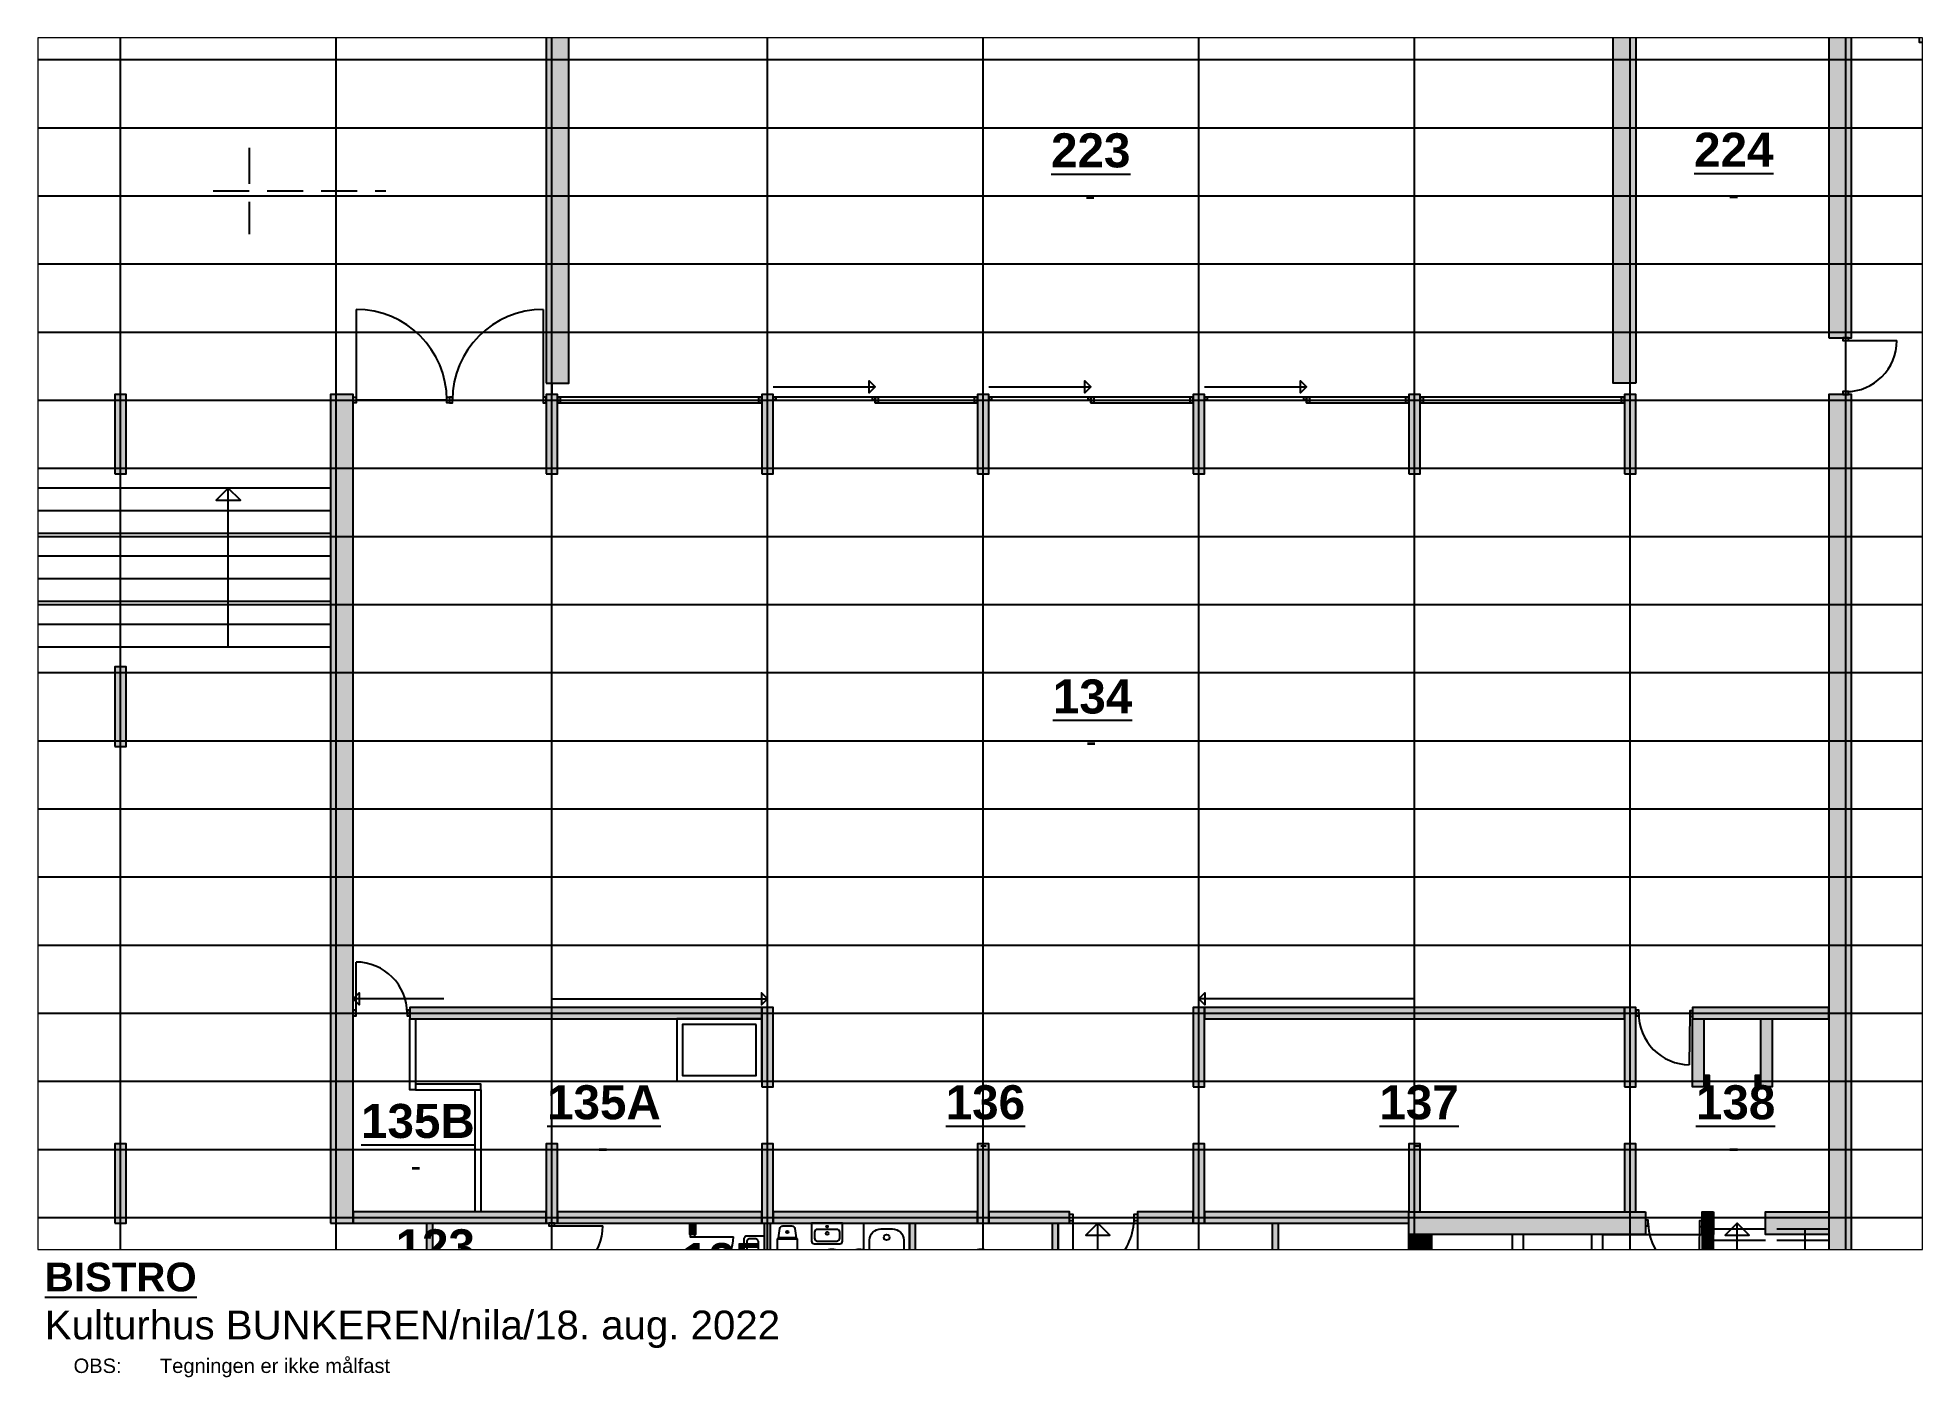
# Paper-space layout 'Tag (2)' of a CAD drawing. Header units: millimetres. Extents: x 3 to 265, y 6 to 192.
# The model-space entities are those that its viewports show. They can reach past a viewport. Long polylines and large blocks are cut down to what shows.
import ezdxf

# ---------------------------------------------------------------- set-up
doc = ezdxf.new("R2010")
doc.units = ezdxf.units.MM
doc.header["$LTSCALE"] = 20
doc.linetypes.add('HIDDEN', pattern=[0.375, 0.25, -0.125])
for name, color, linetype in [('-  Lette vægge - nye', 7, 'CONTINUOUS'), ('-  Stueplan eksist', 7, 'CONTINUOUS'), ('-  Trapper', 1, 'CONTINUOUS'), ('- Døre og vinduer', 12, 'CONTINUOUS'), ('- EL og VVS', 4, 'CONTINUOUS'), ('-Grid', 254, 'CONTINUOUS'), ('-Rum m2', 6, 'CONTINUOUS'), ('-Rumnumre', 6, 'CONTINUOUS'), ('-Skrav. eksist.', 253, 'CONTINUOUS'), ('Tekst på layouts', 250, 'CONTINUOUS'), ('Views', 5, 'HIDDEN')]:
    doc.layers.add(name, color=color, linetype=linetype)
doc.styles.add('100', font='arial.ttf', dxfattribs={"height": 150})

msp = doc.modelspace()

# ---------------------------------------------------------------- hatches: boundary and pattern name
at = {"layer": '-Skrav. eksist.'}
h = msp.add_hatch(color=256, dxfattribs=at)
h.dxf.hatch_style = 1
h.paths.add_polyline_path([(189600, 86900), (190000, 86900), (190000, 97900), (189600, 97900)], flags=17)
h = msp.add_hatch(color=256, dxfattribs=at)
h.dxf.hatch_style = 1
h.paths.add_polyline_path([(189600, 86900), (190000, 86900), (190000, 97900), (189600, 97900)], flags=17)
h = msp.add_hatch(color=256, dxfattribs=at)
h.dxf.hatch_style = 1
h.paths.add_polyline_path([(167000, 86100), (167400, 86100), (167400, 93500), (167000, 93500)], flags=17)
h = msp.add_hatch(color=256, dxfattribs=at)
h.dxf.hatch_style = 1
h.paths.add_polyline_path([(167000, 86100), (167400, 86100), (167400, 93500), (167000, 93500)], flags=17)
h = msp.add_hatch(color=256, dxfattribs=at)
h.dxf.hatch_style = 1
h.paths.add_polyline_path([(186200, 86100), (185800, 86100), (185800, 93500), (186200, 93500)], flags=17)
h = msp.add_hatch(color=256, dxfattribs=at)
h.dxf.hatch_style = 1
h.paths.add_polyline_path([(186200, 86100), (185800, 86100), (185800, 93500), (186200, 93500)], flags=17)
h = msp.add_hatch(color=256, dxfattribs=at)
h.dxf.hatch_style = 1
h.paths.add_polyline_path([(159400, 84500), (159600, 84500), (159600, 85900), (159400, 85900)], flags=17)
h = msp.add_hatch(color=256, dxfattribs=at)
h.dxf.hatch_style = 1
h.paths.add_polyline_path([(159400, 84500), (159600, 84500), (159600, 85900), (159400, 85900)], flags=17)
h = msp.add_hatch(color=256, dxfattribs=at)
h.dxf.hatch_style = 1
h.paths.add_polyline_path([(163200, 71300), (163600, 71300), (163600, 85900), (163200, 85900)], flags=17)
h = msp.add_hatch(color=256, dxfattribs=at)
h.dxf.hatch_style = 1
h.paths.add_polyline_path([(163200, 71300), (163600, 71300), (163600, 85900), (163200, 85900)], flags=17)
h = msp.add_hatch(color=256, dxfattribs=at)
h.dxf.hatch_style = 1
h.paths.add_polyline_path([(167000, 84500), (167200, 84500), (167200, 85900), (167000, 85900)], flags=17)
h = msp.add_hatch(color=256, dxfattribs=at)
h.dxf.hatch_style = 1
h.paths.add_polyline_path([(167000, 84500), (167200, 84500), (167200, 85900), (167000, 85900)], flags=17)
h = msp.add_hatch(color=256, dxfattribs=at)
h.dxf.hatch_style = 1
h.paths.add_polyline_path([(170800, 84500), (171000, 84500), (171000, 85900), (170800, 85900)], flags=17)
h = msp.add_hatch(color=256, dxfattribs=at)
h.dxf.hatch_style = 1
h.paths.add_polyline_path([(170800, 84500), (171000, 84500), (171000, 85900), (170800, 85900)], flags=17)
h = msp.add_hatch(color=256, dxfattribs=at)
h.dxf.hatch_style = 1
h.paths.add_polyline_path([(174600, 84500), (174800, 84500), (174800, 85900), (174600, 85900)], flags=17)
h = msp.add_hatch(color=256, dxfattribs=at)
h.dxf.hatch_style = 1
h.paths.add_polyline_path([(174600, 84500), (174800, 84500), (174800, 85900), (174600, 85900)], flags=17)
h = msp.add_hatch(color=256, dxfattribs=at)
h.dxf.hatch_style = 1
h.paths.add_polyline_path([(178400, 84500), (178600, 84500), (178600, 85900), (178400, 85900)], flags=17)
h = msp.add_hatch(color=256, dxfattribs=at)
h.dxf.hatch_style = 1
h.paths.add_polyline_path([(178400, 84500), (178600, 84500), (178600, 85900), (178400, 85900)], flags=17)
h = msp.add_hatch(color=256, dxfattribs=at)
h.dxf.hatch_style = 1
h.paths.add_polyline_path([(182200, 84500), (182400, 84500), (182400, 85900), (182200, 85900)], flags=17)
h = msp.add_hatch(color=256, dxfattribs=at)
h.dxf.hatch_style = 1
h.paths.add_polyline_path([(182200, 84500), (182400, 84500), (182400, 85900), (182200, 85900)], flags=17)
h = msp.add_hatch(color=256, dxfattribs=at)
h.dxf.hatch_style = 1
h.paths.add_polyline_path([(186000, 84500), (186200, 84500), (186200, 85900), (186000, 85900)], flags=17)
h = msp.add_hatch(color=256, dxfattribs=at)
h.dxf.hatch_style = 1
h.paths.add_polyline_path([(186000, 84500), (186200, 84500), (186200, 85900), (186000, 85900)], flags=17)
h = msp.add_hatch(color=256, dxfattribs=at)
h.dxf.hatch_style = 1
h.paths.add_polyline_path([(189600, 59500), (190000, 59500), (190000, 85900), (189600, 85900)], flags=16)
h.paths.add_polyline_path([(189700, 59300), (189700, 59500), (186200, 59500), (186200, 59300)], flags=17)
h = msp.add_hatch(color=256, dxfattribs=at)
h.dxf.hatch_style = 1
h.paths.add_polyline_path([(189700, 59300), (189700, 59500), (186200, 59500), (186200, 59300)], flags=17)
h.paths.add_polyline_path([(189600, 59500), (190000, 59500), (190000, 85900), (189600, 85900)], flags=16)
h = msp.add_hatch(color=256, dxfattribs=at)
h.dxf.hatch_style = 1
h.paths.add_polyline_path([(189600, 59500), (190000, 59500), (190000, 85900), (189600, 85900)], flags=16)
h.paths.add_polyline_path([(189600, 74900), (189600, 75100), (187200, 75100), (187200, 74900)], flags=17)
h = msp.add_hatch(color=256, dxfattribs=at)
h.dxf.hatch_style = 1
h.paths.add_polyline_path([(189600, 74900), (189600, 75100), (187200, 75100), (187200, 74900)], flags=17)
h.paths.add_polyline_path([(189600, 59500), (190000, 59500), (190000, 85900), (189600, 85900)], flags=16)
h = msp.add_hatch(color=256, dxfattribs=at)
h.dxf.hatch_style = 1
h.paths.add_polyline_path([(187570, 69300), (187570, 68900), (189600, 68900), (189600, 69300)], flags=17)
h.paths.add_polyline_path([(189600, 59500), (190000, 59500), (190000, 85900), (189600, 85900)], flags=16)
h = msp.add_hatch(color=256, dxfattribs=at)
h.dxf.hatch_style = 1
h.paths.add_polyline_path([(189600, 64100), (189600, 64300), (187570, 64300), (187570, 64100)], flags=17)
h.paths.add_polyline_path([(189600, 59500), (190000, 59500), (190000, 85900), (189600, 85900)], flags=16)
h = msp.add_hatch(color=256, dxfattribs=at)
h.dxf.hatch_style = 1
h.paths.add_polyline_path([(187570, 69300), (187570, 68900), (189600, 68900), (189600, 69300)], flags=17)
h.paths.add_polyline_path([(189600, 59500), (190000, 59500), (190000, 85900), (189600, 85900)], flags=16)
h = msp.add_hatch(color=256, dxfattribs=at)
h.dxf.hatch_style = 1
h.paths.add_polyline_path([(189600, 64100), (189600, 64300), (187570, 64300), (187570, 64100)], flags=17)
h.paths.add_polyline_path([(189600, 59500), (190000, 59500), (190000, 85900), (189600, 85900)], flags=16)
h = msp.add_hatch(color=256, dxfattribs=at)
h.dxf.hatch_style = 1
h.paths.add_polyline_path([(189600, 59500), (190000, 59500), (190000, 85900), (189600, 85900)], flags=16)
h.paths.add_polyline_path([(189600, 71500), (189600, 71100), (188485, 71100), (188485, 71500)], flags=17)
h = msp.add_hatch(color=256, dxfattribs=at)
h.dxf.hatch_style = 1
h.paths.add_polyline_path([(189600, 71500), (189600, 71100), (188485, 71100), (188485, 71500)], flags=17)
h.paths.add_polyline_path([(189600, 59500), (190000, 59500), (190000, 85900), (189600, 85900)], flags=16)
h = msp.add_hatch(color=256, dxfattribs=at)
h.dxf.hatch_style = 1
h.paths.add_polyline_path([(189600, 59500), (190000, 59500), (190000, 85900), (189600, 85900)], flags=16)
h.paths.add_polyline_path([(189700, 58100), (190000, 58100), (190000, 59500), (189700, 59500)], flags=17)
h = msp.add_hatch(color=256, dxfattribs=at)
h.dxf.hatch_style = 1
h.paths.add_polyline_path([(189700, 58100), (190000, 58100), (190000, 59500), (189700, 59500)], flags=17)
h.paths.add_polyline_path([(189600, 59500), (190000, 59500), (190000, 85900), (189600, 85900)], flags=16)
h = msp.add_hatch(color=256, dxfattribs=at)
h.dxf.hatch_style = 1
h.paths.add_polyline_path([(189600, 59500), (190000, 59500), (190000, 85900), (189600, 85900)], flags=17)
h.paths.add_polyline_path([(189600, 59500), (190000, 59500), (190000, 85900), (189600, 85900)], flags=16)
h = msp.add_hatch(color=256, dxfattribs=at)
h.dxf.hatch_style = 1
h.paths.add_polyline_path([(159400, 79700), (159600, 79700), (159600, 81100), (159400, 81100)], flags=17)
h = msp.add_hatch(color=256, dxfattribs=at)
h.dxf.hatch_style = 1
h.paths.add_polyline_path([(159400, 79700), (159600, 79700), (159600, 81100), (159400, 81100)], flags=17)
h = msp.add_hatch(color=256, dxfattribs=at)
h.dxf.hatch_style = 1
h.paths.add_polyline_path([(170800, 74900), (170800, 75100), (164600, 75100), (164600, 74900)], flags=17)
h = msp.add_hatch(color=256, dxfattribs=at)
h.dxf.hatch_style = 1
h.paths.add_polyline_path([(170800, 74900), (170800, 75100), (164600, 75100), (164600, 74900)], flags=17)
h = msp.add_hatch(color=256, dxfattribs=at)
h.dxf.hatch_style = 1
h.paths.add_polyline_path([(170800, 73700), (171000, 73700), (171000, 75100), (170800, 75100)], flags=17)
h = msp.add_hatch(color=256, dxfattribs=at)
h.dxf.hatch_style = 1
h.paths.add_polyline_path([(170800, 73700), (171000, 73700), (171000, 75100), (170800, 75100)], flags=17)
h = msp.add_hatch(color=256, dxfattribs=at)
h.dxf.hatch_style = 1
h.paths.add_polyline_path([(178400, 73700), (178600, 73700), (178600, 75100), (178400, 75100)], flags=17)
h = msp.add_hatch(color=256, dxfattribs=at)
h.dxf.hatch_style = 1
h.paths.add_polyline_path([(178400, 73700), (178600, 73700), (178600, 75100), (178400, 75100)], flags=17)
h = msp.add_hatch(color=256, dxfattribs=at)
h.dxf.hatch_style = 1
h.paths.add_polyline_path([(186000, 74900), (186000, 75100), (178600, 75100), (178600, 74900)], flags=17)
h = msp.add_hatch(color=256, dxfattribs=at)
h.dxf.hatch_style = 1
h.paths.add_polyline_path([(186000, 74900), (186000, 75100), (178600, 75100), (178600, 74900)], flags=17)
h = msp.add_hatch(color=256, dxfattribs=at)
h.dxf.hatch_style = 1
h.paths.add_polyline_path([(186000, 73700), (186200, 73700), (186200, 75100), (186000, 75100)], flags=17)
h = msp.add_hatch(color=256, dxfattribs=at)
h.dxf.hatch_style = 1
h.paths.add_polyline_path([(186000, 73700), (186200, 73700), (186200, 75100), (186000, 75100)], flags=17)
h = msp.add_hatch(color=256, dxfattribs=at)
h.dxf.hatch_style = 1
h.paths.add_polyline_path([(187200, 74900), (187400, 74900), (187400, 73700), (187200, 73700)], flags=17)
h = msp.add_hatch(color=256, dxfattribs=at)
h.dxf.hatch_style = 1
h.paths.add_polyline_path([(187200, 74900), (187400, 74900), (187400, 73700), (187200, 73700)], flags=17)
h = msp.add_hatch(color=256, dxfattribs=at)
h.dxf.hatch_style = 1
h.paths.add_polyline_path([(188400, 74900), (188600, 74900), (188600, 73700), (188400, 73700)], flags=17)
h = msp.add_hatch(color=256, dxfattribs=at)
h.dxf.hatch_style = 1
h.paths.add_polyline_path([(188400, 74900), (188600, 74900), (188600, 73700), (188400, 73700)], flags=17)
h = msp.add_hatch(color=256, dxfattribs=at)
h.dxf.hatch_style = 1
h.paths.add_polyline_path([(187400, 73700), (187500, 73700), (187500, 73900), (187400, 73900)], flags=17)
h = msp.add_hatch(color=256, dxfattribs=at)
h.dxf.hatch_style = 1
h.paths.add_polyline_path([(187400, 73700), (187500, 73700), (187500, 73900), (187400, 73900)], flags=17)
h = msp.add_hatch(color=256, dxfattribs=at)
h.dxf.hatch_style = 1
h.paths.add_polyline_path([(188300, 73700), (188400, 73700), (188400, 73900), (188300, 73900)], flags=17)
h = msp.add_hatch(color=256, dxfattribs=at)
h.dxf.hatch_style = 1
h.paths.add_polyline_path([(188300, 73700), (188400, 73700), (188400, 73900), (188300, 73900)], flags=17)
h = msp.add_hatch(color=256, dxfattribs=at)
h.dxf.hatch_style = 1
h.paths.add_polyline_path([(159400, 71300), (159600, 71300), (159600, 72700), (159400, 72700)], flags=17)
h = msp.add_hatch(color=256, dxfattribs=at)
h.dxf.hatch_style = 1
h.paths.add_polyline_path([(159400, 71300), (159600, 71300), (159600, 72700), (159400, 72700)], flags=17)
h = msp.add_hatch(color=256, dxfattribs=at)
h.dxf.hatch_style = 1
h.paths.add_polyline_path([(167000, 71300), (167200, 71300), (167200, 72700), (167000, 72700)], flags=17)
h = msp.add_hatch(color=256, dxfattribs=at)
h.dxf.hatch_style = 1
h.paths.add_polyline_path([(167000, 71300), (167200, 71300), (167200, 72700), (167000, 72700)], flags=17)
h = msp.add_hatch(color=256, dxfattribs=at)
h.dxf.hatch_style = 1
h.paths.add_polyline_path([(170800, 71300), (171000, 71300), (171000, 72700), (170800, 72700)], flags=17)
h = msp.add_hatch(color=256, dxfattribs=at)
h.dxf.hatch_style = 1
h.paths.add_polyline_path([(170800, 71300), (171000, 71300), (171000, 72700), (170800, 72700)], flags=17)
h = msp.add_hatch(color=256, dxfattribs=at)
h.dxf.hatch_style = 1
h.paths.add_polyline_path([(174600, 71300), (174800, 71300), (174800, 72700), (174600, 72700)], flags=17)
h = msp.add_hatch(color=256, dxfattribs=at)
h.dxf.hatch_style = 1
h.paths.add_polyline_path([(174600, 71300), (174800, 71300), (174800, 72700), (174600, 72700)], flags=17)
h = msp.add_hatch(color=256, dxfattribs=at)
h.dxf.hatch_style = 1
h.paths.add_polyline_path([(178400, 71300), (178600, 71300), (178600, 72700), (178400, 72700)], flags=17)
h = msp.add_hatch(color=256, dxfattribs=at)
h.dxf.hatch_style = 1
h.paths.add_polyline_path([(178400, 71300), (178600, 71300), (178600, 72700), (178400, 72700)], flags=17)
h = msp.add_hatch(color=256, dxfattribs=at)
h.dxf.hatch_style = 1
h.paths.add_polyline_path([(182200, 71500), (182400, 71500), (182400, 72700), (182200, 72700)], flags=16)
h.paths.add_polyline_path([(182200, 71300), (182200, 71500), (178600, 71500), (178600, 71300)], flags=17)
h = msp.add_hatch(color=256, dxfattribs=at)
h.dxf.hatch_style = 1
h.paths.add_polyline_path([(182200, 71300), (182200, 71500), (178600, 71500), (178600, 71300)], flags=17)
h.paths.add_polyline_path([(182200, 71500), (182400, 71500), (182400, 72700), (182200, 72700)], flags=16)
h = msp.add_hatch(color=256, dxfattribs=at)
h.dxf.hatch_style = 1
h.paths.add_polyline_path([(182200, 71500), (182400, 71500), (182400, 72700), (182200, 72700)], flags=16)
h.paths.add_polyline_path([(182200, 71500), (182400, 71500), (182400, 72700), (182200, 72700)], flags=17)
h = msp.add_hatch(color=256, dxfattribs=at)
h.dxf.hatch_style = 1
h.paths.add_polyline_path([(182200, 71500), (182400, 71500), (182400, 72700), (182200, 72700)], flags=16)
h.paths.add_polyline_path([(186370, 71500), (186370, 71100), (182200, 71100), (182200, 71500)], flags=17)
h.paths.add_polyline_path([(186000, 71500), (186200, 71500), (186200, 72700), (186000, 72700)], flags=16)
h = msp.add_hatch(color=256, dxfattribs=at)
h.dxf.hatch_style = 1
h.paths.add_polyline_path([(186370, 71500), (186370, 71100), (182200, 71100), (182200, 71500)], flags=17)
h.paths.add_polyline_path([(182200, 71500), (182400, 71500), (182400, 72700), (182200, 72700)], flags=16)
h.paths.add_polyline_path([(186000, 71500), (186200, 71500), (186200, 72700), (186000, 72700)], flags=16)
h = msp.add_hatch(color=256, dxfattribs=at)
h.dxf.hatch_style = 1
h.paths.add_polyline_path([(186000, 71500), (186200, 71500), (186200, 72700), (186000, 72700)], flags=17)
h.paths.add_polyline_path([(186000, 71500), (186200, 71500), (186200, 72700), (186000, 72700)], flags=16)
h = msp.add_hatch(color=256, dxfattribs=at)
h.dxf.hatch_style = 1
h.paths.add_polyline_path([(167000, 71300), (167000, 71500), (163600, 71500), (163600, 71300)], flags=17)
h = msp.add_hatch(color=256, dxfattribs=at)
h.dxf.hatch_style = 1
h.paths.add_polyline_path([(167000, 71300), (167000, 71500), (163600, 71500), (163600, 71300)], flags=17)
h = msp.add_hatch(color=256, dxfattribs=at)
h.dxf.hatch_style = 1
h.paths.add_polyline_path([(170800, 71300), (170800, 71500), (167200, 71500), (167200, 71300)], flags=17)
h = msp.add_hatch(color=256, dxfattribs=at)
h.dxf.hatch_style = 1
h.paths.add_polyline_path([(170800, 71300), (170800, 71500), (167200, 71500), (167200, 71300)], flags=17)
h = msp.add_hatch(color=256, dxfattribs=at)
h.dxf.hatch_style = 1
h.paths.add_polyline_path([(174600, 71300), (174600, 71500), (171000, 71500), (171000, 71300)], flags=17)
h = msp.add_hatch(color=256, dxfattribs=at)
h.dxf.hatch_style = 1
h.paths.add_polyline_path([(174600, 71300), (174600, 71500), (171000, 71500), (171000, 71300)], flags=17)
h = msp.add_hatch(color=256, dxfattribs=at)
h.dxf.hatch_style = 1
h.paths.add_polyline_path([(176220, 71300), (176220, 71500), (174800, 71500), (174800, 71300)], flags=17)
h = msp.add_hatch(color=256, dxfattribs=at)
h.dxf.hatch_style = 1
h.paths.add_polyline_path([(176220, 71300), (176220, 71500), (174800, 71500), (174800, 71300)], flags=17)
h = msp.add_hatch(color=256, dxfattribs=at)
h.dxf.hatch_style = 1
h.paths.add_polyline_path([(178400, 71300), (178400, 71500), (177420, 71500), (177420, 71300)], flags=17)
h = msp.add_hatch(color=256, dxfattribs=at)
h.dxf.hatch_style = 1
h.paths.add_polyline_path([(178400, 71300), (178400, 71500), (177420, 71500), (177420, 71300)], flags=17)
h = msp.add_hatch(color=256, dxfattribs=at)
h.dxf.hatch_style = 1
h.paths.add_polyline_path([(187570, 71500), (187570, 71100), (187370, 71100), (187370, 71500)], flags=17)
h = msp.add_hatch(color=256, dxfattribs=at)
h.dxf.hatch_style = 1
h.paths.add_polyline_path([(187570, 71500), (187570, 71100), (187370, 71100), (187370, 71500)], flags=17)
h = msp.add_hatch(color=256, dxfattribs=at)
h.dxf.hatch_style = 1
h.paths.add_polyline_path([(164900, 71300), (165000, 71300), (165000, 69950), (164900, 69950)], flags=17)
h = msp.add_hatch(color=256, dxfattribs=at)
h.dxf.hatch_style = 1
h.paths.add_polyline_path([(164900, 71300), (165000, 71300), (165000, 69950), (164900, 69950)], flags=17)
h = msp.add_hatch(color=256, dxfattribs=at)
h.dxf.hatch_style = 1
h.paths.add_polyline_path([(169530, 71300), (169630, 71300), (169630, 71100), (169530, 71100)], flags=17)
h = msp.add_hatch(color=256, dxfattribs=at)
h.dxf.hatch_style = 1
h.paths.add_polyline_path([(169530, 71300), (169630, 71300), (169630, 71100), (169530, 71100)], flags=17)
h = msp.add_hatch(color=256, dxfattribs=at)
h.dxf.hatch_style = 1
h.paths.add_polyline_path([(170850, 71300), (170950, 71300), (170950, 69500), (170850, 69500)], flags=17)
h = msp.add_hatch(color=256, dxfattribs=at)
h.dxf.hatch_style = 1
h.paths.add_polyline_path([(170850, 71300), (170950, 71300), (170950, 69500), (170850, 69500)], flags=17)
h = msp.add_hatch(color=256, dxfattribs=at)
h.dxf.hatch_style = 1
h.paths.add_polyline_path([(173400, 71300), (173500, 71300), (173500, 69500), (173400, 69500)], flags=17)
h = msp.add_hatch(color=256, dxfattribs=at)
h.dxf.hatch_style = 1
h.paths.add_polyline_path([(173400, 71300), (173500, 71300), (173500, 69500), (173400, 69500)], flags=17)
h = msp.add_hatch(color=256, dxfattribs=at)
h.dxf.hatch_style = 1
h.paths.add_polyline_path([(175920, 71300), (176020, 71300), (176020, 69500), (175920, 69500)], flags=17)
h = msp.add_hatch(color=256, dxfattribs=at)
h.dxf.hatch_style = 1
h.paths.add_polyline_path([(175920, 71300), (176020, 71300), (176020, 69500), (175920, 69500)], flags=17)
h = msp.add_hatch(color=256, dxfattribs=at)
h.dxf.hatch_style = 1
h.paths.add_polyline_path([(179800, 71300), (179900, 71300), (179900, 66600), (179800, 66600)], flags=17)
h = msp.add_hatch(color=256, dxfattribs=at)
h.dxf.hatch_style = 1
h.paths.add_polyline_path([(179800, 71300), (179900, 71300), (179900, 66600), (179800, 66600)], flags=17)
h = msp.add_hatch(color=256, dxfattribs=at)
h.dxf.hatch_style = 1
h.paths.add_polyline_path([(182600, 70600), (182200, 70600), (182200, 71100), (182600, 71100)], flags=17)
h = msp.add_hatch(color=256, dxfattribs=at)
h.dxf.hatch_style = 1
h.paths.add_polyline_path([(182600, 70600), (182200, 70600), (182200, 71100), (182600, 71100)], flags=17)
h = msp.add_hatch(color=256, dxfattribs=at)
h.dxf.hatch_style = 1
h.paths.add_polyline_path([(187370, 68000), (187570, 68000), (187570, 71100), (187370, 71100)], flags=17)
h = msp.add_hatch(color=256, dxfattribs=at)
h.dxf.hatch_style = 1
h.paths.add_polyline_path([(187370, 68000), (187570, 68000), (187570, 71100), (187370, 71100)], flags=17)

# ---------------------------------------------------------------- linework, layer by layer
at = {"layer": '-  Lette vægge - nye'}
for points in [[(164600, 74900), (164700, 74900), (164700, 73650), (164600, 73650)], [(164700, 73650), (165850, 73650), (165850, 73750), (164700, 73750)], [(165750, 73650), (165850, 73650), (165850, 71500), (165750, 71500)]]:
    msp.add_lwpolyline(points, close=True, dxfattribs=at)
at = {"layer": '-  Stueplan eksist'}
for points in [[(189600, 86900), (190000, 86900), (190000, 97900), (189600, 97900)], [(167000, 86100), (167400, 86100), (167400, 93500), (167000, 93500)], [(186200, 86100), (185800, 86100), (185800, 93500), (186200, 93500)], [(159400, 84500), (159600, 84500), (159600, 85900), (159400, 85900)], [(163200, 71300), (163600, 71300), (163600, 85900), (163200, 85900)], [(167000, 84500), (167200, 84500), (167200, 85900), (167000, 85900)], [(170800, 84500), (171000, 84500), (171000, 85900), (170800, 85900)], [(174600, 84500), (174800, 84500), (174800, 85900), (174600, 85900)], [(178400, 84500), (178600, 84500), (178600, 85900), (178400, 85900)], [(182200, 84500), (182400, 84500), (182400, 85900), (182200, 85900)], [(186000, 84500), (186200, 84500), (186200, 85900), (186000, 85900)], [(189600, 59500), (190000, 59500), (190000, 85900), (189600, 85900)], [(159400, 79700), (159600, 79700), (159600, 81100), (159400, 81100)], [(170800, 74900), (170800, 75100), (164600, 75100), (164600, 74900)], [(170800, 73700), (171000, 73700), (171000, 75100), (170800, 75100)], [(178400, 73700), (178600, 73700), (178600, 75100), (178400, 75100)], [(186000, 74900), (186000, 75100), (178600, 75100), (178600, 74900)], [(186000, 73700), (186200, 73700), (186200, 75100), (186000, 75100)], [(189600, 74900), (189600, 75100), (187200, 75100), (187200, 74900)], [(170800, 74900), (169300, 74900), (169300, 73800), (170800, 73800)], [(170700, 74800), (169400, 74800), (169400, 73900), (170700, 73900)], [(187200, 74900), (187400, 74900), (187400, 73700), (187200, 73700)], [(188400, 74900), (188600, 74900), (188600, 73700), (188400, 73700)], [(187400, 73700), (187500, 73700), (187500, 73900), (187400, 73900)], [(188300, 73700), (188400, 73700), (188400, 73900), (188300, 73900)], [(159400, 71300), (159600, 71300), (159600, 72700), (159400, 72700)], [(167000, 71300), (167200, 71300), (167200, 72700), (167000, 72700)], [(170800, 71300), (171000, 71300), (171000, 72700), (170800, 72700)], [(174600, 71300), (174800, 71300), (174800, 72700), (174600, 72700)], [(178400, 71300), (178600, 71300), (178600, 72700), (178400, 72700)], [(182200, 71500), (182400, 71500), (182400, 72700), (182200, 72700)], [(186000, 71500), (186200, 71500), (186200, 72700), (186000, 72700)], [(167000, 71300), (167000, 71500), (163600, 71500), (163600, 71300)], [(170800, 71300), (170800, 71500), (167200, 71500), (167200, 71300)], [(174600, 71300), (174600, 71500), (171000, 71500), (171000, 71300)], [(176220, 71300), (176220, 71500), (174800, 71500), (174800, 71300)], [(178400, 71300), (178400, 71500), (177420, 71500), (177420, 71300)], [(182200, 71300), (182200, 71500), (178600, 71500), (178600, 71300)], [(186370, 71500), (186370, 71100), (182200, 71100), (182200, 71500)], [(187570, 71500), (187570, 71100), (187370, 71100), (187370, 71500)], [(189600, 71500), (189600, 71100), (188485, 71100), (188485, 71500)], [(164900, 71300), (165000, 71300), (165000, 69950), (164900, 69950)], [(169530, 71300), (169630, 71300), (169630, 71100), (169530, 71100)], [(170850, 71300), (170950, 71300), (170950, 69500), (170850, 69500)], [(173400, 71300), (173500, 71300), (173500, 69500), (173400, 69500)], [(175920, 71300), (176020, 71300), (176020, 69500), (175920, 69500)], [(179800, 71300), (179900, 71300), (179900, 66600), (179800, 66600)], [(182600, 70600), (182200, 70600), (182200, 71100), (182600, 71100)], [(184020, 64100), (184220, 64100), (184220, 71100), (184020, 71100)], [(185420, 64100), (185620, 64100), (185620, 71100), (185420, 71100)], [(187370, 68000), (187570, 68000), (187570, 71100), (187370, 71100)]]:
    msp.add_lwpolyline(points, close=True, dxfattribs=at)
at = {"layer": '-  Trapper'}
for p, q in [((163200, 84250), (154700, 84250)), ((163200, 83850), (154700, 83850)), ((163200, 83450), (154700, 83450)), ((163200, 83050), (154700, 83050)), ((163200, 82650), (154700, 82650)), ((163200, 82250), (154700, 82250)), ((163200, 81850), (154700, 81850)), ((163200, 81450), (154700, 81450)), ((187570, 71200), (188485, 71200)), ((188685, 71200), (189600, 71200)), ((189185, 70400), (189185, 71200)), ((187570, 71000), (188485, 71000)), ((187570, 70800), (188485, 70800)), ((188685, 71000), (189600, 71000)), ((188685, 70800), (189600, 70800))]:
    msp.add_line(p, q, dxfattribs=at)
at = {"layer": '-  Trapper', "linetype": 'Continuous', "ltscale": 0.5}
msp.add_lwpolyline([(191200, 100800), (191400, 100800), (191400, 92100), (191200, 92100), (191200, 97800)], dxfattribs=at)
at = {"layer": '-  Trapper'}
for points in [[(161400, 81450), (161400, 84250), (161188, 84038), (161612, 84038), (161400, 84250)], [(176720, 70800), (176720, 71300), (176508, 71088), (176932, 71088), (176720, 71300)], [(187985, 70400), (187985, 71299), (187773, 71087), (188197, 71087), (187985, 71299)]]:
    msp.add_lwpolyline(points, dxfattribs=at)
for points in [[(176020, 71300), (177420, 71300), (177420, 70800), (176020, 70800)], [(185620, 71100), (187370, 71100), (187370, 70200), (185620, 70200)]]:
    msp.add_lwpolyline(points, close=True, dxfattribs=at)
at = {"layer": '- Døre og vinduer'}
for p, q in [((163650, 87400), (163650, 85800)), ((166950, 87400), (166950, 85800)), ((189900, 86850), (190800, 86850)), ((167100, 86100), (167100, 85900)), ((165250, 85800), (163650, 85800)), ((165350, 85800), (166950, 85800)), ((167250, 85800), (170750, 85800)), ((171050, 85800), (172750, 85800)), ((172850, 85800), (174550, 85800)), ((174850, 85800), (176550, 85800)), ((176650, 85800), (178350, 85800)), ((178650, 85800), (180350, 85800)), ((180450, 85800), (182150, 85800)), ((182450, 85800), (185950, 85800)), ((163650, 75000), (163650, 75900)), ((187150, 74992), (187142, 74092)), ((176280, 71400), (176280, 70320)), ((167100, 71250), (168000, 71250)), ((187320, 71292), (187312, 70392)), ((169580, 71060), (170300, 71060))]:
    msp.add_line(p, q, dxfattribs=at)
for points in [[(189950, 86850), (189950, 86900), (189850, 86900), (189850, 86850)], [(163650, 85850), (163650, 85750), (163600, 85750), (163600, 85850)], [(165300, 85850), (165300, 85750), (165250, 85750), (165250, 85850)], [(165300, 85850), (165300, 85750), (165350, 85750), (165350, 85850)], [(166950, 85850), (166950, 85750), (167000, 85750), (167000, 85850)], [(170800, 85750), (170800, 85850), (167200, 85850), (167200, 85750)], [(167200, 85750), (167200, 85850), (167250, 85850), (167250, 85750)], [(170750, 85750), (170750, 85850), (170800, 85850), (170800, 85750)], [(172800, 85800), (172800, 85850), (171000, 85850), (171000, 85800)], [(171000, 85800), (171000, 85850), (171050, 85850), (171050, 85800)], [(172750, 85800), (172750, 85850), (172800, 85850), (172800, 85800)], [(174600, 85750), (174600, 85850), (172800, 85850), (172800, 85750)], [(172800, 85750), (172800, 85850), (172850, 85850), (172850, 85750)], [(174550, 85750), (174550, 85850), (174600, 85850), (174600, 85750)], [(176600, 85800), (176600, 85850), (174800, 85850), (174800, 85800)], [(174800, 85800), (174800, 85850), (174850, 85850), (174850, 85800)], [(176550, 85800), (176550, 85850), (176600, 85850), (176600, 85800)], [(178400, 85750), (178400, 85850), (176600, 85850), (176600, 85750)], [(176600, 85750), (176600, 85850), (176650, 85850), (176650, 85750)], [(178350, 85750), (178350, 85850), (178400, 85850), (178400, 85750)], [(180400, 85800), (180400, 85850), (178600, 85850), (178600, 85800)], [(178600, 85800), (178600, 85850), (178650, 85850), (178650, 85800)], [(180350, 85800), (180350, 85850), (180400, 85850), (180400, 85800)], [(182200, 85750), (182200, 85850), (180400, 85850), (180400, 85750)], [(180400, 85750), (180400, 85850), (180450, 85850), (180450, 85750)], [(182150, 85750), (182150, 85850), (182200, 85850), (182200, 85750)], [(186000, 85750), (186000, 85850), (182400, 85850), (182400, 85750)], [(182400, 85750), (182400, 85850), (182450, 85850), (182450, 85750)], [(185950, 85750), (185950, 85850), (186000, 85850), (186000, 85750)], [(189950, 85900), (189950, 85950), (189850, 85950), (189850, 85900)], [(163650, 75050), (163600, 75050), (163600, 74950), (163650, 74950)], [(164600, 75050), (164550, 75050), (164550, 74950), (164600, 74950)], [(186200, 74950), (186250, 74950), (186250, 75050), (186200, 75050)], [(187150, 74942), (187200, 74942), (187200, 75042), (187150, 75042)], [(176280, 71340), (176220, 71340), (176220, 71460), (176280, 71460)], [(177420, 71340), (177360, 71340), (177360, 71460), (177420, 71460)], [(167150, 71250), (167150, 71300), (167050, 71300), (167050, 71250)], [(169620, 71060), (169620, 71100), (169540, 71100), (169540, 71060)], [(186370, 71250), (186420, 71250), (186420, 71350), (186370, 71350)], [(187320, 71242), (187370, 71242), (187370, 71342), (187320, 71342)]]:
    msp.add_lwpolyline(points, close=True, dxfattribs=at)
for points in [[(171000, 86036), (172800, 86036), (172694, 85930), (172694, 86142), (172800, 86036)], [(174800, 86036), (176600, 86036), (176494, 85930), (176494, 86142), (176600, 86036)], [(178600, 86036), (180400, 86036), (180294, 85930), (180294, 86142), (180400, 86036)], [(165200, 75250), (163600, 75250), (163706, 75356), (163706, 75144), (163600, 75250)], [(167100, 75250), (170900, 75250), (170794, 75356), (170794, 75144), (170900, 75250)], [(182300, 75250), (178500, 75250), (178606, 75356), (178606, 75144), (178500, 75250)]]:
    msp.add_lwpolyline(points, dxfattribs=at)
for centre, radius, start, end in [((163650, 85800), 1600, 0, 90), ((166950, 85800), 1600, 90, 180), ((189900, 86850), 900, 270, 0), ((163650, 75000), 900, 0, 90), ((187150, 74992), 900, 179.5169, 269.5169), ((176280, 71400), 1080, 270, 0), ((167100, 71250), 900, 270, 0), ((187320, 71292), 900, 179.5169, 269.5169), ((169580, 71060), 720, 270, 0)]:
    msp.add_arc(centre, radius, start, end, dxfattribs=at)
at = {"layer": '- EL og VVS'}
for points in [[(170850, 70528), (170850, 71072), (170535, 71072, 0.414214), (170485, 71022), (170485, 70578, 0.414214), (170535, 70528)], [(171096, 71043), (171120, 71207, -0.372747), (171169, 71250), (171331, 71250, -0.372747), (171380, 71207), (171404, 71043)], [(172222, 71300), (171678, 71300), (171678, 70985, 0.414214), (171728, 70935), (172172, 70935, 0.414214), (172222, 70985)], [(172122, 71190), (171778, 71190, 0.414214), (171728, 71140), (171728, 71035, 0.414214), (171778, 70985), (172122, 70985, 0.414214), (172172, 71035), (172172, 71140, 0.414214)], [(173300, 69700), (172700, 69700), (172700, 71000, -0.414214), (172900, 71200), (173100, 71200, -0.414214), (173300, 71000)], [(170740, 70628), (170740, 70972, 0.414214), (170690, 71022), (170585, 71022, 0.414214), (170535, 70972), (170535, 70628, 0.414214), (170585, 70578), (170690, 70578, 0.414214)], [(171077, 70802), (171077, 71025), (171421, 71025), (171421, 70802), (171377, 70622, -0.375589), (171328, 70579), (171170, 70579, -0.375589), (171121, 70622)]]:
    msp.add_lwpolyline(points, format="xyb", close=True, dxfattribs=at)
msp.add_lwpolyline([(173400, 69600), (172600, 69600), (172600, 71300), (173400, 71300)], close=True, dxfattribs=at)
for centre, radius in [((171248, 71145), 20), ((171950, 71120), 25), ((171950, 71240), 15), ((173000, 71050), 50), ((170670, 70800), 25), ((170790, 70800), 15)]:
    msp.add_circle(centre, radius, dxfattribs=at)
at = {"layer": '-Grid', "color": 251}
for p, q in [((159500, 47600), (159500, 163600)), ((163300, 47600), (163300, 163600)), ((167100, 47600), (167100, 163600)), ((170900, 47600), (170900, 163600)), ((174700, 47600), (174700, 163600)), ((178500, 47600), (178500, 163600)), ((182300, 47600), (182300, 163600)), ((186100, 47600), (186100, 163600)), ((189900, 47600), (189900, 163600)), ((147100, 91800), (192300, 91800)), ((147100, 90600), (192300, 90600)), ((147100, 89400), (192300, 89400)), ((147100, 88200), (192300, 88200)), ((147100, 87000), (192300, 87000)), ((147100, 85800), (192300, 85800)), ((147100, 84600), (192300, 84600)), ((147100, 83400), (192300, 83400)), ((147100, 82200), (192300, 82200)), ((147100, 81000), (192300, 81000)), ((147100, 79800), (192300, 79800)), ((147100, 78600), (192300, 78600)), ((147100, 77400), (192300, 77400)), ((147100, 76200), (192300, 76200)), ((147100, 75000), (192300, 75000)), ((147100, 73800), (192300, 73800)), ((147100, 72600), (192300, 72600)), ((147100, 71400), (192300, 71400))]:
    msp.add_line(p, q, dxfattribs=at)

# ---------------------------------------------------------------- texts
at = {"layer": '-Rum m2', "color": 6, "attachment_point": 1, "style": '100'}
for s, insert, char_height in [('\\pi808.06;-', (175684, 89614), 400), ('\\pi808.06;-', (187023, 89624), 400), ('\\pi808.06;-', (175702, 79992), 400), ('\\pi808.06;-', (167100, 72842), 400), ('\\pi826.92;-', (173808, 72842), 300), ('\\pi826.92;-', (181446, 72842), 300), ('\\pi808.06;-', (187023, 72842), 400), ('\\pi808.06;-', (163803, 72513), 400)]:
    msp.add_mtext_dynamic_manual_height_columns(s, width=1767, gutter_width=750, heights=[0], dxfattribs=dict(at, insert=insert, char_height=char_height))
at = {"layer": '-Rumnumre', "color": 6, "char_height": 600, "attachment_point": 1, "style": '100'}
for s, insert in [('\\pi212.7;{\\fArial|b1|i0|c0|p34;\\L223}', (175684, 90502)), ('\\pi204.3;{\\fArial|b1|i0|c0|p34;\\L224}', (187023, 90512)), ('\\pi227.02;{\\fArial|b1|i0|c0|p34;\\L134}', (175702, 80880)), ('\\pi-83.621;{\\fArial|b1|i0|c0|p34;\\L135A}', (167100, 73730)), ('\\pi232.34;{\\fArial|b1|i0|c0|p34;\\L136}', (173808, 73730)), ('\\pi236.02;{\\fArial|b1|i0|c0|p34;\\L137}', (181446, 73730)), ('\\pi236.23;{\\fArial|b1|i0|c0|p34;\\L138}', (187023, 73730)), ('\\pi-64.59;{\\fArial|b1|i0|c0|p34;\\L135B}', (163803, 73401)), ('\\pi235.41;{\\fArial|b1|i0|c0|p34;\\L123}', (164112, 71192)), ('\\pi230.09;{\\fArial|b1|i0|c0|p34;\\L125}', (169165, 70949)), ('\\pi232.34;{\\fArial|b1|i0|c0|p34;\\L126}', (171104, 70847)), ('\\pi236.02;{\\fArial|b1|i0|c0|p34;\\L127}', (173726, 70847)), ('\\pi235.41;{\\fArial|b1|i0|c0|p34;\\L133}', (180178, 70667)), ('\\pi236.84;{\\fArial|b1|i0|c0|p34;\\L139}', (187717, 70667))]:
    msp.add_mtext_dynamic_manual_height_columns(s, width=1767, gutter_width=750, heights=[0], dxfattribs=dict(at, insert=insert))

psp = doc.layouts.new('Tag (2)')

# ---------------------------------------------------------------- linework, layer by layer
at = {"layer": 'Views'}
for p, q in [((32.82, 177.02), (32.82, 165.02)), ((27.82, 171.02), (51.82, 171.02))]:
    psp.add_line(p, q, dxfattribs=at)

# ---------------------------------------------------------------- texts
at = {"layer": 'Tekst på layouts', "insert": (4.41, 22.1), "char_height": 4, "attachment_point": 1, "style": '100'}
psp.add_mtext_dynamic_manual_height_columns('{\\fArial|b1|i0|c0|p34;\\LBISTRO\\P}Kulturhus BUNKEREN/nila/18. aug. 2022\\P\\pi-12,l16,t16;{\\H0.5x;OBS:^ITegningen er ikke målfast}', width=182.0575, gutter_width=750, heights=[0], dxfattribs=at)

# ---------------------------------------------------------------- viewports
at = {"layer": 'Views', "view_target_point": (71366.73, 9148.77)}
psp.add_viewport(center=(134.38, 108.13), size=(261.91, 168.3708), view_center_point=(103278.19, 72363.36), view_height=21347.0085, dxfattribs=at)

doc.saveas('drawing.dxf')
